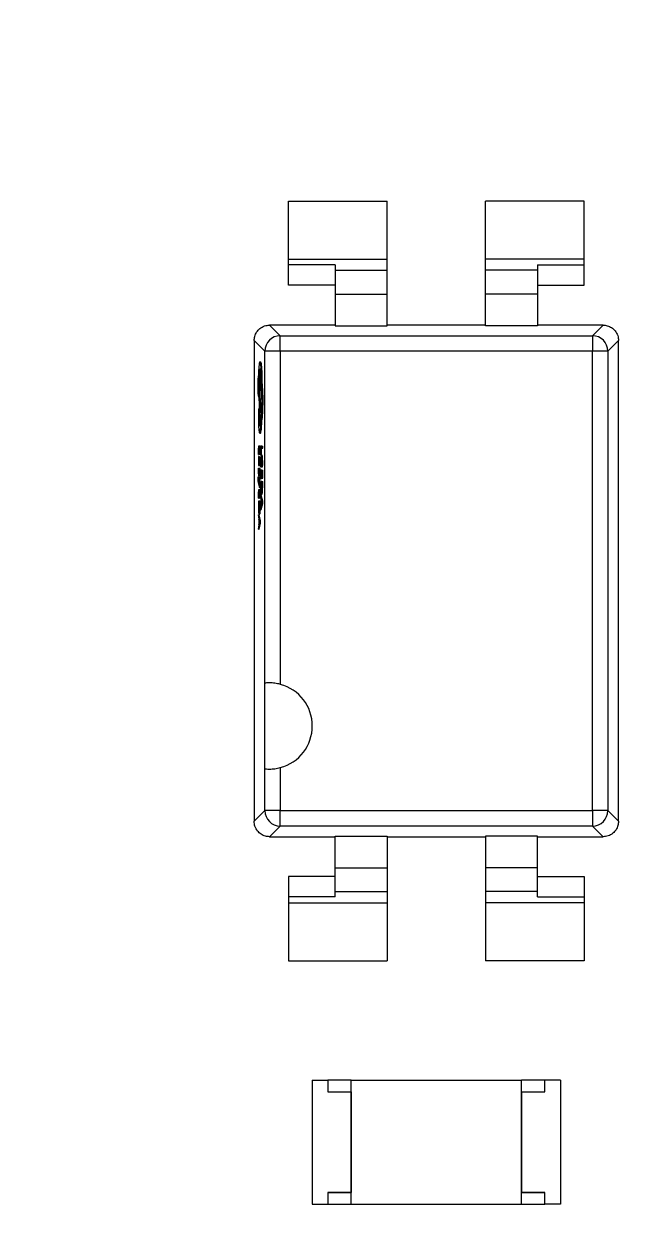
# Model space of a CAD drawing. Header units: millimetres. Extents: x 464 to 694, y 328 to 578.
# Drawn here: x 549.38 to 565.22, y 412.19 to 443.15 of the extents above; entities that cross this region are included whole.
import ezdxf

# ---------------------------------------------------------------- set-up
doc = ezdxf.new("R2010")
doc.units = ezdxf.units.MM

msp = doc.modelspace()

# ---------------------------------------------------------------- linework, layer by layer
at = {"color": 7, "linetype": 'Continuous', "lineweight": 25}
for p, q in [((556.203, 438.583), (558.743, 438.583)), ((556.203, 437.086), (556.203, 438.583)), ((558.743, 437.086), (558.743, 438.583)), ((563.823, 438.583), (561.283, 438.583)), ((561.283, 437.086), (561.283, 438.583)), ((563.823, 437.086), (563.823, 438.583)), ((556.203, 436.936), (556.203, 437.086)), ((556.203, 437.086), (558.743, 437.086)), ((557.403, 436.936), (556.203, 436.936)), ((556.203, 436.413), (556.203, 436.936)), ((557.403, 436.936), (557.403, 436.8)), ((558.743, 436.8), (558.743, 437.086)), ((563.823, 437.086), (561.283, 437.086)), ((561.283, 436.8), (561.283, 437.086)), ((562.623, 436.936), (563.823, 436.936)), ((562.623, 436.936), (562.623, 436.8)), ((563.823, 436.936), (563.823, 437.086)), ((563.823, 436.413), (563.823, 436.936)), ((557.403, 436.8), (558.743, 436.8)), ((557.403, 436.8), (557.403, 436.183)), ((558.743, 436.183), (558.743, 436.8)), ((562.623, 436.8), (561.283, 436.8)), ((561.283, 436.183), (561.283, 436.8)), ((562.623, 436.8), (562.623, 436.183)), ((557.403, 436.413), (556.203, 436.413)), ((562.623, 436.413), (563.823, 436.413)), ((557.403, 436.183), (558.743, 436.183)), ((557.403, 436.183), (557.403, 435.365)), ((558.743, 435.365), (558.743, 436.183)), ((561.283, 435.365), (561.283, 436.183)), ((562.623, 436.183), (561.283, 436.183)), ((562.623, 436.183), (562.623, 435.365)), ((555.711, 435.383), (555.986, 435.109)), ((557.403, 435.383), (555.711, 435.383)), ((557.403, 435.365), (558.743, 435.365)), ((561.283, 435.383), (558.743, 435.383)), ((562.623, 435.365), (561.283, 435.365)), ((564.314, 435.383), (562.623, 435.383)), ((564.04, 435.109), (564.314, 435.383)), ((555.986, 434.71), (555.986, 435.109)), ((555.986, 435.109), (564.04, 435.109)), ((564.04, 435.109), (564.04, 434.71)), ((555.587, 434.71), (555.313, 434.984)), ((555.313, 434.984), (555.313, 422.581)), ((564.713, 434.984), (564.439, 434.71)), ((564.713, 422.581), (564.713, 434.984)), ((555.461, 434.44), (555.481, 434.44)), ((555.587, 426.146), (555.587, 434.71)), ((555.986, 434.71), (555.587, 434.71)), ((555.986, 434.71), (555.986, 426.115)), ((564.04, 434.71), (555.986, 434.71)), ((564.04, 422.856), (564.04, 434.71)), ((564.439, 434.71), (564.04, 434.71)), ((564.439, 434.71), (564.439, 422.856)), ((555.49, 434.304), (555.51, 434.304)), ((555.42, 433.815), (555.439, 433.815)), ((555.438, 434.084), (555.458, 434.084)), ((555.455, 433.812), (555.475, 433.812)), ((555.501, 433.905), (555.521, 433.905)), ((555.502, 433.971), (555.522, 433.971)), ((555.43, 433.523), (555.432, 433.523)), ((555.432, 433.523), (555.451, 433.118)), ((555.464, 433.208), (555.447, 433.595)), ((555.447, 433.595), (555.466, 433.595)), ((555.484, 433.208), (555.466, 433.595)), ((555.513, 433.777), (555.532, 433.777)), ((555.429, 433.219), (555.446, 433.219)), ((555.451, 433.118), (555.464, 433.208)), ((555.464, 433.208), (555.484, 433.208)), ((555.471, 433.118), (555.484, 433.208)), ((555.522, 433.43), (555.542, 433.43)), ((555.421, 433.135), (555.421, 432.965)), ((555.436, 432.982), (555.436, 433.112)), ((555.436, 433.112), (555.456, 433.112)), ((555.436, 432.982), (555.456, 432.982)), ((555.437, 433.13), (555.45, 433.13)), ((555.451, 433.118), (555.471, 433.118)), ((555.456, 433.112), (555.456, 433.118)), ((555.456, 432.982), (555.456, 433.112)), ((555.476, 433.023), (555.476, 432.999)), ((555.489, 432.881), (555.509, 432.881)), ((555.509, 433.037), (555.529, 433.037)), ((555.456, 432.595), (555.476, 432.595)), ((555.421, 432.261), (555.421, 432.043)), ((555.457, 432.261), (555.421, 432.261)), ((555.457, 432.052), (555.457, 432.261)), ((555.457, 432.261), (555.477, 432.261)), ((555.477, 432.052), (555.477, 432.261)), ((555.477, 432.261), (555.477, 432.047)), ((555.513, 432.261), (555.477, 432.261)), ((555.513, 432.209), (555.513, 432.261)), ((555.513, 432.261), (555.533, 432.261)), ((555.533, 432.209), (555.533, 432.261)), ((555.421, 432.043), (555.425, 432.043)), ((555.425, 432.209), (555.437, 432.209)), ((555.425, 432.043), (555.425, 432.209)), ((555.425, 432.043), (555.445, 432.043)), ((555.428, 431.994), (555.448, 431.994)), ((555.437, 432.209), (555.437, 432.063)), ((555.437, 432.063), (555.441, 432.063)), ((555.445, 431.966), (555.44, 431.966)), ((555.441, 432.209), (555.453, 432.209)), ((555.441, 432.063), (555.441, 432.209)), ((555.441, 432.063), (555.453, 432.063)), ((555.445, 432.043), (555.445, 432.063)), ((555.445, 431.966), (555.465, 431.966)), ((555.453, 432.209), (555.453, 432.052)), ((555.453, 432.052), (555.457, 432.052)), ((555.457, 432.052), (555.477, 432.052)), ((555.477, 432.047), (555.481, 432.047)), ((555.481, 432.209), (555.513, 432.209)), ((555.481, 432.047), (555.481, 432.209)), ((555.481, 432.047), (555.501, 432.047)), ((555.494, 432.03), (555.514, 432.03)), ((555.501, 432.047), (555.501, 432.209)), ((555.508, 431.972), (555.528, 431.972)), ((555.513, 432.209), (555.533, 432.209)), ((555.421, 431.811), (555.421, 431.76)), ((555.425, 431.811), (555.421, 431.811)), ((555.421, 431.76), (555.437, 431.76)), ((555.427, 431.691), (555.422, 431.691)), ((555.424, 431.889), (555.433, 431.889)), ((555.425, 431.927), (555.432, 431.927)), ((555.425, 431.813), (555.425, 431.811)), ((555.426, 431.833), (555.434, 431.833)), ((555.427, 431.691), (555.447, 431.691)), ((555.431, 431.811), (555.434, 431.811)), ((555.434, 431.811), (555.433, 431.879)), ((555.437, 431.811), (555.436, 431.898)), ((555.437, 431.76), (555.457, 431.76)), ((555.44, 431.691), (555.46, 431.691)), ((555.445, 431.658), (555.465, 431.658)), ((555.447, 431.865), (555.467, 431.865)), ((555.477, 431.644), (555.477, 431.426)), ((555.513, 431.644), (555.477, 431.644)), ((555.479, 431.726), (555.483, 431.726)), ((555.481, 431.831), (555.501, 431.831)), ((555.483, 431.726), (555.503, 431.726)), ((555.485, 431.935), (555.505, 431.935)), ((555.507, 431.726), (555.512, 431.726)), ((555.512, 431.726), (555.532, 431.726)), ((555.513, 431.822), (555.533, 431.822)), ((555.513, 431.435), (555.513, 431.644)), ((555.513, 431.644), (555.533, 431.644)), ((555.533, 431.435), (555.533, 431.644)), ((555.414, 431.458), (555.41, 431.458)), ((555.413, 431.429), (555.433, 431.429)), ((555.414, 431.458), (555.433, 431.458)), ((555.421, 431.355), (555.417, 431.377)), ((555.417, 431.377), (555.426, 431.377)), ((555.447, 431.469), (555.421, 431.355)), ((555.424, 431.608), (555.432, 431.608)), ((555.425, 431.33), (555.427, 431.336)), ((555.425, 431.328), (555.425, 431.33)), ((555.425, 431.33), (555.445, 431.33)), ((555.425, 431.328), (555.445, 431.328)), ((555.427, 431.336), (555.447, 431.412)), ((555.427, 431.336), (555.447, 431.336)), ((555.428, 431.495), (555.448, 431.495)), ((555.432, 431.512), (555.442, 431.512)), ((555.438, 431.627), (555.442, 431.627)), ((555.442, 431.509), (555.446, 431.509)), ((555.445, 431.33), (555.447, 431.336)), ((555.445, 431.328), (555.445, 431.33)), ((555.446, 431.509), (555.466, 431.509)), ((555.447, 431.578), (555.467, 431.578)), ((555.447, 431.412), (555.447, 431.469)), ((555.447, 431.469), (555.466, 431.469)), ((555.447, 431.336), (555.466, 431.412)), ((555.447, 431.412), (555.466, 431.412)), ((555.466, 431.412), (555.466, 431.469)), ((555.477, 431.426), (555.481, 431.426)), ((555.513, 431.349), (555.477, 431.349)), ((555.477, 431.349), (555.477, 431.237)), ((555.481, 431.592), (555.493, 431.592)), ((555.481, 431.426), (555.481, 431.592)), ((555.481, 431.426), (555.501, 431.426)), ((555.493, 431.592), (555.493, 431.446)), ((555.493, 431.446), (555.497, 431.446)), ((555.497, 431.592), (555.509, 431.592)), ((555.497, 431.446), (555.497, 431.592)), ((555.497, 431.446), (555.509, 431.446)), ((555.501, 431.426), (555.501, 431.446)), ((555.509, 431.592), (555.509, 431.435)), ((555.509, 431.435), (555.513, 431.435)), ((555.513, 431.435), (555.533, 431.435)), ((555.513, 431.233), (555.513, 431.349)), ((555.513, 431.349), (555.533, 431.349)), ((555.533, 431.233), (555.533, 431.349)), ((555.417, 431.322), (555.447, 431.19)), ((555.421, 431.135), (555.421, 430.916)), ((555.457, 431.135), (555.421, 431.135)), ((555.425, 431.082), (555.437, 431.082)), ((555.425, 430.916), (555.425, 431.082)), ((555.447, 431.243), (555.427, 431.322)), ((555.427, 431.322), (555.447, 431.322)), ((555.437, 431.082), (555.437, 430.937)), ((555.441, 431.082), (555.453, 431.082)), ((555.441, 430.937), (555.441, 431.082)), ((555.466, 431.243), (555.447, 431.322)), ((555.447, 431.243), (555.466, 431.243)), ((555.447, 431.19), (555.447, 431.243)), ((555.447, 431.19), (555.466, 431.19)), ((555.453, 431.082), (555.453, 430.925)), ((555.457, 430.925), (555.457, 431.135)), ((555.457, 431.135), (555.477, 431.135)), ((555.466, 431.19), (555.466, 431.243)), ((555.477, 430.925), (555.477, 431.135)), ((555.481, 431.296), (555.481, 431.237)), ((555.509, 431.296), (555.481, 431.296)), ((555.481, 431.237), (555.501, 431.237)), ((555.485, 431.116), (555.505, 431.116)), ((555.496, 431.018), (555.516, 431.018)), ((555.501, 431.296), (555.501, 431.237)), ((555.508, 431.079), (555.528, 431.079)), ((555.509, 431.235), (555.509, 431.296)), ((555.513, 431.233), (555.533, 431.233)), ((555.421, 430.916), (555.425, 430.916)), ((555.421, 430.839), (555.421, 430.727)), ((555.457, 430.839), (555.421, 430.839)), ((555.425, 430.916), (555.445, 430.916)), ((555.425, 430.787), (555.425, 430.728)), ((555.453, 430.787), (555.425, 430.787)), ((555.425, 430.728), (555.445, 430.728)), ((555.437, 430.937), (555.441, 430.937)), ((555.441, 430.937), (555.453, 430.937)), ((555.445, 430.916), (555.445, 430.937)), ((555.445, 430.787), (555.445, 430.728)), ((555.453, 430.925), (555.457, 430.925)), ((555.453, 430.725), (555.453, 430.787)), ((555.457, 430.925), (555.477, 430.925)), ((555.457, 430.723), (555.457, 430.839)), ((555.457, 430.839), (555.477, 430.839)), ((555.457, 430.723), (555.477, 430.723)), ((555.477, 430.995), (555.477, 430.937)), ((555.513, 430.84), (555.477, 430.995)), ((555.477, 430.995), (555.497, 430.995)), ((555.477, 430.937), (555.487, 430.898)), ((555.477, 430.723), (555.477, 430.839)), ((555.477, 430.629), (555.513, 430.784)), ((555.487, 430.729), (555.477, 430.687)), ((555.487, 430.898), (555.487, 430.729)), ((555.506, 430.82), (555.491, 430.881)), ((555.491, 430.881), (555.491, 430.745)), ((555.491, 430.745), (555.506, 430.806)), ((555.533, 430.84), (555.497, 430.995)), ((555.497, 430.629), (555.533, 430.784)), ((555.508, 430.813), (555.508, 430.814)), ((555.513, 430.784), (555.513, 430.84)), ((555.513, 430.84), (555.533, 430.84)), ((555.513, 430.784), (555.533, 430.784)), ((555.533, 430.784), (555.533, 430.84)), ((555.457, 430.331), (555.421, 430.486)), ((555.421, 430.486), (555.441, 430.486)), ((555.421, 430.486), (555.421, 430.428)), ((555.421, 430.428), (555.431, 430.389)), ((555.429, 430.607), (555.449, 430.607)), ((555.439, 430.508), (555.459, 430.508)), ((555.477, 430.331), (555.441, 430.486)), ((555.452, 430.57), (555.472, 430.57)), ((555.477, 430.687), (555.477, 430.629)), ((555.477, 430.629), (555.497, 430.629)), ((555.421, 430.12), (555.457, 430.275)), ((555.431, 430.219), (555.421, 430.178)), ((555.421, 430.178), (555.421, 430.12)), ((555.421, 430.12), (555.441, 430.12)), ((555.431, 430.389), (555.431, 430.219)), ((555.45, 430.311), (555.435, 430.372)), ((555.435, 430.372), (555.435, 430.235)), ((555.435, 430.235), (555.45, 430.297)), ((555.441, 430.12), (555.477, 430.275)), ((555.452, 430.303), (555.452, 430.304)), ((555.457, 430.331), (555.477, 430.331)), ((555.457, 430.275), (555.457, 430.331)), ((555.457, 430.275), (555.477, 430.275)), ((555.477, 430.275), (555.477, 430.331)), ((555.584, 426.145), (555.584, 423.935)), ((555.587, 422.856), (555.587, 423.935)), ((555.986, 423.966), (555.986, 422.856)), ((555.313, 422.581), (555.587, 422.856)), ((555.986, 422.856), (555.587, 422.856)), ((555.986, 422.856), (564.04, 422.856)), ((555.986, 422.457), (555.986, 422.856)), ((564.439, 422.856), (564.04, 422.856)), ((564.04, 422.856), (564.04, 422.457)), ((564.439, 422.856), (564.713, 422.581)), ((555.986, 422.457), (555.711, 422.183)), ((564.04, 422.457), (555.986, 422.457)), ((564.314, 422.183), (564.04, 422.457)), ((555.711, 422.183), (557.403, 422.183)), ((557.403, 422.2), (558.743, 422.2)), ((557.403, 421.382), (557.403, 422.2)), ((558.743, 422.2), (558.743, 421.382)), ((558.743, 422.183), (561.283, 422.183)), ((562.623, 422.2), (561.283, 422.2)), ((561.283, 422.2), (561.283, 421.382)), ((562.623, 421.382), (562.623, 422.2)), ((562.623, 422.183), (564.314, 422.183)), ((556.203, 421.152), (556.203, 420.63)), ((557.403, 421.152), (556.203, 421.152)), ((557.403, 420.765), (557.403, 421.382)), ((557.403, 421.382), (558.743, 421.382)), ((558.743, 421.382), (558.743, 420.765)), ((561.283, 421.382), (561.283, 420.765)), ((562.623, 421.382), (561.283, 421.382)), ((562.623, 420.765), (562.623, 421.382)), ((562.623, 421.152), (563.823, 421.152)), ((563.823, 421.152), (563.823, 420.63)), ((556.203, 420.63), (556.203, 420.479)), ((557.403, 420.63), (556.203, 420.63)), ((557.403, 420.765), (558.743, 420.765)), ((557.403, 420.63), (557.403, 420.765)), ((558.743, 420.765), (558.743, 420.479)), ((562.623, 420.765), (561.283, 420.765)), ((561.283, 420.765), (561.283, 420.479)), ((562.623, 420.63), (562.623, 420.765)), ((562.623, 420.63), (563.823, 420.63)), ((563.823, 420.63), (563.823, 420.479)), ((556.203, 420.479), (558.743, 420.479)), ((556.203, 420.479), (556.203, 418.983)), ((558.743, 420.479), (558.743, 418.983)), ((563.823, 420.479), (561.283, 420.479)), ((561.283, 420.479), (561.283, 418.983)), ((563.823, 420.479), (563.823, 418.983)), ((556.203, 418.983), (558.743, 418.983)), ((563.823, 418.983), (561.283, 418.983)), ((556.813, 415.898), (556.813, 412.698)), ((556.813, 415.898), (557.213, 415.898)), ((557.213, 415.898), (557.213, 415.598)), ((557.813, 415.898), (557.213, 415.898)), ((557.813, 415.898), (562.213, 415.898)), ((557.813, 412.698), (557.813, 415.898)), ((562.213, 412.698), (562.213, 415.898)), ((562.813, 415.898), (562.213, 415.898)), ((563.213, 415.898), (562.813, 415.898)), ((562.813, 415.598), (562.813, 415.898)), ((563.213, 415.898), (563.213, 412.698)), ((557.213, 415.598), (557.813, 415.598)), ((557.813, 415.598), (557.813, 412.998)), ((562.213, 415.598), (562.213, 412.998)), ((562.213, 415.598), (562.813, 415.598)), ((557.813, 412.998), (557.213, 412.998)), ((557.213, 412.998), (557.213, 412.698)), ((557.213, 412.998), (557.813, 412.998)), ((562.813, 412.998), (562.213, 412.998)), ((562.213, 412.998), (562.813, 412.998)), ((562.813, 412.698), (562.813, 412.998)), ((556.813, 412.698), (556.913, 412.698)), ((556.813, 412.698), (556.813, 412.698)), ((556.813, 412.698), (557.213, 412.698)), ((556.913, 412.698), (556.913, 412.698)), ((556.913, 412.698), (557.213, 412.698)), ((557.213, 412.698), (557.813, 412.698)), ((557.213, 412.698), (557.813, 412.698)), ((557.813, 412.698), (562.213, 412.698)), ((557.813, 412.698), (562.213, 412.698)), ((562.213, 412.698), (562.813, 412.698)), ((562.213, 412.698), (562.813, 412.698)), ((563.213, 412.698), (562.813, 412.698)), ((563.113, 412.698), (562.813, 412.698)), ((563.213, 412.698), (563.113, 412.698)), ((563.113, 412.698), (563.113, 412.698)), ((563.213, 412.698), (563.213, 412.698))]:
    msp.add_line(p, q, dxfattribs=at)
at = {"color": 7, "linetype": 'Continuous', "lineweight": 25, "flags": 128}
for points in [[(555.584, 426.145), (555.586, 426.146), (555.587, 426.146)], [(555.587, 423.935), (555.585, 423.935), (555.584, 423.935)]]:
    msp.add_lwpolyline(points, dxfattribs=at)
at = {"color": 7, "linetype": 'Continuous', "lineweight": 25}
for centre, radius, start, end in [((578.526, 464), 100.099, 314.4115, 225.62855), ((555.989, 434.707), 0.402, 90.5081, 179.4919), ((564.037, 434.707), 0.402, 0.5081, 89.4919), ((555.702, 425.04), 1.111, 284.7637, 75.2363), ((555.989, 422.859), 0.402, 180.5081, 269.4919), ((564.037, 422.859), 0.402, 270.5081, 359.4919)]:
    msp.add_arc(centre, radius, start, end, dxfattribs=at)
for points, knots in [([(555.313, 434.984), (555.316, 435.021), (555.322, 435.098), (555.373, 435.206), (555.459, 435.302), (555.576, 435.37), (555.667, 435.379), (555.711, 435.383)], [0, 0, 0, 0, 0.17716, 0.367386, 0.563431, 0.789917, 1, 1, 1, 1]), ([(564.314, 435.383), (564.351, 435.38), (564.428, 435.374), (564.536, 435.323), (564.632, 435.237), (564.7, 435.119), (564.709, 435.028), (564.713, 434.984)], [0, 0, 0, 0, 0.17716, 0.367386, 0.563431, 0.789917, 1, 1, 1, 1]), ([(555.461, 434.44), (555.458, 434.438), (555.453, 434.434), (555.443, 434.398), (555.437, 434.349), (555.434, 434.318)], [0, 0, 0, 0, 0.280148, 0.559243, 1, 1, 1, 1]), ([(555.49, 434.304), (555.488, 434.326), (555.483, 434.371), (555.473, 434.426), (555.466, 434.434), (555.461, 434.44)], [0, 0, 0, 0, 0.280073, 0.558701, 1, 1, 1, 1]), ([(555.51, 434.304), (555.508, 434.326), (555.503, 434.371), (555.493, 434.426), (555.486, 434.434), (555.481, 434.44)], [0, 0, 0, 0, 0.280073, 0.558701, 1, 1, 1, 1]), ([(555.434, 434.318), (555.431, 434.28), (555.425, 434.213), (555.423, 434.125), (555.422, 434.087)], [0, 0, 0, 0, 0.560871, 1, 1, 1, 1]), ([(555.438, 434.084), (555.44, 434.111), (555.442, 434.165), (555.449, 434.219), (555.455, 434.252), (555.459, 434.256), (555.462, 434.257)], [0, 0, 0, 0, 0.276785, 0.552833, 0.772739, 1, 1, 1, 1]), ([(555.458, 434.084), (555.46, 434.111), (555.462, 434.164), (555.467, 434.213), (555.471, 434.228), (555.472, 434.231)], [0, 0, 0, 0, 0.427402, 0.853665, 1, 1, 1, 1]), ([(555.462, 434.257), (555.465, 434.252), (555.473, 434.241), (555.481, 434.163), (555.486, 434.069), (555.487, 434.002), (555.487, 433.968)], [0, 0, 0, 0, 0.283316, 0.558049, 0.775434, 1, 1, 1, 1]), ([(555.502, 433.971), (555.502, 434.006), (555.501, 434.074), (555.498, 434.192), (555.493, 434.261), (555.49, 434.304)], [0, 0, 0, 0, 0.279972, 0.557742, 1, 1, 1, 1]), ([(555.522, 433.971), (555.522, 434.006), (555.521, 434.074), (555.518, 434.192), (555.513, 434.261), (555.51, 434.304)], [0, 0, 0, 0, 0.279972, 0.557742, 1, 1, 1, 1]), ([(555.422, 434.087), (555.419, 434.073), (555.414, 434.046), (555.408, 433.973), (555.405, 433.893), (555.405, 433.839), (555.404, 433.812)], [0, 0, 0, 0, 0.277909, 0.553175, 0.772919, 1, 1, 1, 1]), ([(555.404, 433.812), (555.405, 433.769), (555.406, 433.684), (555.413, 433.59), (555.421, 433.533), (555.427, 433.526), (555.43, 433.523)], [0, 0, 0, 0, 0.283316, 0.558049, 0.775434, 1, 1, 1, 1]), ([(555.439, 433.815), (555.439, 433.83), (555.439, 433.859), (555.437, 433.896), (555.433, 433.922), (555.429, 433.931), (555.425, 433.922), (555.422, 433.896), (555.42, 433.859), (555.42, 433.83), (555.42, 433.815)], [0, 0, 0, 0, 0.125297, 0.247808, 0.371076, 0.5, 0.628924, 0.752192, 0.874703, 1, 1, 1, 1]), ([(555.42, 433.815), (555.42, 433.8), (555.42, 433.77), (555.422, 433.733), (555.426, 433.708), (555.429, 433.699), (555.433, 433.708), (555.437, 433.734), (555.439, 433.771), (555.439, 433.8), (555.439, 433.815)], [0, 0, 0, 0, 0.128923, 0.252192, 0.374703, 0.5, 0.628924, 0.752192, 0.874703, 1, 1, 1, 1]), ([(555.455, 433.812), (555.455, 433.846), (555.454, 433.913), (555.45, 433.993), (555.445, 434.052), (555.44, 434.073), (555.438, 434.084)], [0, 0, 0, 0, 0.28669, 0.564822, 0.782131, 1, 1, 1, 1]), ([(555.447, 433.595), (555.449, 433.629), (555.454, 433.692), (555.455, 433.775), (555.455, 433.812)], [0, 0, 0, 0, 0.54889, 1, 1, 1, 1]), ([(555.475, 433.812), (555.475, 433.846), (555.474, 433.913), (555.47, 433.993), (555.464, 434.052), (555.46, 434.073), (555.458, 434.084)], [0, 0, 0, 0, 0.28669, 0.564822, 0.782131, 1, 1, 1, 1]), ([(555.466, 433.595), (555.469, 433.629), (555.474, 433.692), (555.475, 433.775), (555.475, 433.812)], [0, 0, 0, 0, 0.5488901, 1, 1, 1, 1]), ([(555.487, 433.968), (555.487, 433.937), (555.486, 433.883), (555.484, 433.836), (555.483, 433.815)], [0, 0, 0, 0, 0.5694378, 1, 1, 1, 1]), ([(555.483, 433.815), (555.487, 433.795), (555.494, 433.757), (555.502, 433.655), (555.506, 433.542), (555.507, 433.466), (555.507, 433.427)], [0, 0, 0, 0, 0.277461, 0.551779, 0.771142, 1, 1, 1, 1]), ([(555.501, 433.905), (555.502, 433.917), (555.502, 433.939), (555.502, 433.961), (555.502, 433.971)], [0, 0, 0, 0, 0.560098, 1, 1, 1, 1]), ([(555.513, 433.777), (555.511, 433.804), (555.507, 433.851), (555.503, 433.888), (555.501, 433.905)], [0, 0, 0, 0, 0.55532, 1, 1, 1, 1]), ([(555.521, 433.905), (555.522, 433.917), (555.522, 433.939), (555.522, 433.961), (555.522, 433.971)], [0, 0, 0, 0, 0.560098, 1, 1, 1, 1]), ([(555.532, 433.777), (555.531, 433.804), (555.527, 433.851), (555.523, 433.888), (555.521, 433.905)], [0, 0, 0, 0, 0.55532, 1, 1, 1, 1]), ([(555.522, 433.43), (555.522, 433.465), (555.522, 433.535), (555.519, 433.655), (555.515, 433.731), (555.513, 433.777)], [0, 0, 0, 0, 0.28385, 0.562361, 1, 1, 1, 1]), ([(555.542, 433.43), (555.542, 433.465), (555.542, 433.535), (555.539, 433.655), (555.535, 433.731), (555.532, 433.777)], [0, 0, 0, 0, 0.28385, 0.562361, 1, 1, 1, 1]), ([(555.429, 433.219), (555.428, 433.218), (555.426, 433.214), (555.423, 433.192), (555.421, 433.165), (555.421, 433.145), (555.421, 433.135)], [0, 0, 0, 0, 0.281447, 0.55884, 0.777519, 1, 1, 1, 1]), ([(555.437, 433.13), (555.437, 433.143), (555.436, 433.169), (555.434, 433.198), (555.432, 433.216), (555.43, 433.218), (555.429, 433.219)], [0, 0, 0, 0, 0.283042, 0.558142, 0.775723, 1, 1, 1, 1]), ([(555.507, 433.427), (555.507, 433.39), (555.506, 433.315), (555.502, 433.212), (555.496, 433.122), (555.487, 433.05), (555.48, 433.032), (555.476, 433.023)], [0, 0, 0, 0, 0.191657, 0.377521, 0.561388, 0.778343, 1, 1, 1, 1]), ([(555.509, 433.037), (555.511, 433.069), (555.516, 433.133), (555.521, 433.265), (555.522, 433.367), (555.522, 433.43)], [0, 0, 0, 0, 0.282329, 0.561616, 1, 1, 1, 1]), ([(555.529, 433.037), (555.531, 433.069), (555.536, 433.133), (555.541, 433.265), (555.542, 433.367), (555.542, 433.43)], [0, 0, 0, 0, 0.282329, 0.561616, 1, 1, 1, 1]), ([(555.421, 432.965), (555.421, 432.937), (555.422, 432.882), (555.426, 432.788), (555.43, 432.734), (555.432, 432.702)], [0, 0, 0, 0, 0.281014, 0.558982, 1, 1, 1, 1]), ([(555.436, 433.112), (555.436, 433.115), (555.437, 433.121), (555.437, 433.127), (555.437, 433.13)], [0, 0, 0, 0, 0.5607958, 1, 1, 1, 1]), ([(555.456, 432.774), (555.453, 432.778), (555.448, 432.785), (555.442, 432.84), (555.438, 432.908), (555.437, 432.957), (555.436, 432.982)], [0, 0, 0, 0, 0.2839607, 0.5581206, 0.7749727, 1, 1, 1, 1]), ([(555.476, 432.999), (555.475, 432.966), (555.475, 432.9), (555.469, 432.826), (555.463, 432.782), (555.458, 432.777), (555.456, 432.774)], [0, 0, 0, 0, 0.2835343, 0.5579745, 0.7752047, 1, 1, 1, 1]), ([(555.466, 432.809), (555.464, 432.82), (555.461, 432.845), (555.457, 432.908), (555.457, 432.957), (555.456, 432.982)], [0, 0, 0, 0, 0.308405, 0.647805, 1, 1, 1, 1]), ([(555.456, 432.595), (555.46, 432.6), (555.469, 432.612), (555.479, 432.686), (555.486, 432.777), (555.488, 432.846), (555.489, 432.881)], [0, 0, 0, 0, 0.281479, 0.558611, 0.777607, 1, 1, 1, 1]), ([(555.476, 432.595), (555.48, 432.6), (555.489, 432.612), (555.498, 432.686), (555.506, 432.777), (555.508, 432.846), (555.509, 432.881)], [0, 0, 0, 0, 0.281479, 0.558611, 0.777607, 1, 1, 1, 1]), ([(555.489, 432.881), (555.494, 432.903), (555.501, 432.942), (555.507, 433.008), (555.509, 433.037)], [0, 0, 0, 0, 0.556897, 1, 1, 1, 1]), ([(555.509, 432.881), (555.513, 432.903), (555.521, 432.942), (555.527, 433.008), (555.529, 433.037)], [0, 0, 0, 0, 0.556897, 1, 1, 1, 1]), ([(555.432, 432.702), (555.434, 432.684), (555.438, 432.648), (555.446, 432.606), (555.453, 432.599), (555.456, 432.595)], [0, 0, 0, 0, 0.282311, 0.561483, 1, 1, 1, 1]), ([(555.423, 431.969), (555.422, 431.958), (555.421, 431.938), (555.421, 431.913), (555.421, 431.902)], [0, 0, 0, 0, 0.527593, 1, 1, 1, 1]), ([(555.428, 431.994), (555.427, 431.993), (555.425, 431.991), (555.423, 431.975), (555.423, 431.969)], [0, 0, 0, 0, 0.577345, 1, 1, 1, 1]), ([(555.436, 431.898), (555.436, 431.909), (555.436, 431.929), (555.435, 431.956), (555.433, 431.977), (555.431, 431.992), (555.429, 431.993), (555.428, 431.994)], [0, 0, 0, 0, 0.223087, 0.413842, 0.584193, 0.78082, 1, 1, 1, 1]), ([(555.44, 431.966), (555.441, 431.949), (555.443, 431.92), (555.443, 431.885), (555.443, 431.87)], [0, 0, 0, 0, 0.566346, 1, 1, 1, 1]), ([(555.447, 431.865), (555.447, 431.886), (555.447, 431.921), (555.445, 431.952), (555.445, 431.966)], [0, 0, 0, 0, 0.572828, 1, 1, 1, 1]), ([(555.454, 431.966), (555.453, 431.969), (555.453, 431.98), (555.451, 431.992), (555.449, 431.993), (555.448, 431.994)], [0, 0, 0, 0, 0.1719155, 0.5634998, 1, 1, 1, 1]), ([(555.467, 431.865), (555.467, 431.886), (555.467, 431.921), (555.465, 431.952), (555.465, 431.966)], [0, 0, 0, 0, 0.572828, 1, 1, 1, 1]), ([(555.482, 431.978), (555.48, 431.956), (555.477, 431.915), (555.477, 431.863), (555.477, 431.838)], [0, 0, 0, 0, 0.538195, 1, 1, 1, 1]), ([(555.494, 432.03), (555.492, 432.028), (555.487, 432.024), (555.483, 431.992), (555.482, 431.978)], [0, 0, 0, 0, 0.582615, 1, 1, 1, 1]), ([(555.485, 431.935), (555.486, 431.948), (555.489, 431.972), (555.493, 431.974), (555.495, 431.975)], [0, 0, 0, 0, 0.528199, 1, 1, 1, 1]), ([(555.508, 431.972), (555.506, 431.99), (555.502, 432.026), (555.497, 432.029), (555.494, 432.03)], [0, 0, 0, 0, 0.535916, 1, 1, 1, 1]), ([(555.495, 431.975), (555.497, 431.973), (555.501, 431.971), (555.504, 431.944), (555.505, 431.932)], [0, 0, 0, 0, 0.585906, 1, 1, 1, 1]), ([(555.513, 431.822), (555.513, 431.854), (555.513, 431.91), (555.51, 431.953), (555.508, 431.972)], [0, 0, 0, 0, 0.568137, 1, 1, 1, 1]), ([(555.528, 431.972), (555.526, 431.99), (555.522, 432.026), (555.517, 432.029), (555.514, 432.03)], [0, 0, 0, 0, 0.535916, 1, 1, 1, 1]), ([(555.533, 431.822), (555.533, 431.854), (555.533, 431.91), (555.53, 431.953), (555.528, 431.972)], [0, 0, 0, 0, 0.5681367, 1, 1, 1, 1]), ([(555.421, 431.902), (555.421, 431.891), (555.421, 431.871), (555.422, 431.838), (555.424, 431.822), (555.425, 431.813)], [0, 0, 0, 0, 0.287353, 0.555636, 1, 1, 1, 1]), ([(555.422, 431.691), (555.422, 431.678), (555.421, 431.653), (555.421, 431.625), (555.421, 431.613)], [0, 0, 0, 0, 0.535911, 1, 1, 1, 1]), ([(555.425, 431.927), (555.425, 431.921), (555.424, 431.909), (555.424, 431.895), (555.424, 431.889)], [0, 0, 0, 0, 0.529978, 1, 1, 1, 1]), ([(555.424, 431.889), (555.424, 431.877), (555.425, 431.856), (555.426, 431.84), (555.426, 431.833)], [0, 0, 0, 0, 0.563392, 1, 1, 1, 1]), ([(555.424, 431.608), (555.424, 431.624), (555.425, 431.654), (555.426, 431.68), (555.427, 431.691)], [0, 0, 0, 0, 0.549511, 1, 1, 1, 1]), ([(555.428, 431.942), (555.428, 431.942), (555.427, 431.942), (555.426, 431.937), (555.426, 431.931), (555.425, 431.927)], [0, 0, 0, 0, 0.292626, 0.566552, 1, 1, 1, 1]), ([(555.426, 431.833), (555.427, 431.826), (555.429, 431.813), (555.431, 431.812), (555.431, 431.811)], [0, 0, 0, 0, 0.542182, 1, 1, 1, 1]), ([(555.432, 431.929), (555.431, 431.931), (555.431, 431.936), (555.43, 431.941), (555.429, 431.942), (555.428, 431.942)], [0, 0, 0, 0, 0.259426, 0.527409, 1, 1, 1, 1]), ([(555.433, 431.879), (555.433, 431.891), (555.433, 431.909), (555.432, 431.923), (555.432, 431.929)], [0, 0, 0, 0, 0.6416492, 1, 1, 1, 1]), ([(555.436, 431.677), (555.435, 431.673), (555.435, 431.665), (555.433, 431.644), (555.433, 431.626), (555.432, 431.614)], [0, 0, 0, 0, 0.204051, 0.464555, 1, 1, 1, 1]), ([(555.44, 431.691), (555.439, 431.69), (555.437, 431.689), (555.436, 431.68), (555.436, 431.677)], [0, 0, 0, 0, 0.573775, 1, 1, 1, 1]), ([(555.443, 431.87), (555.443, 431.864), (555.443, 431.851), (555.443, 431.834), (555.441, 431.821), (555.44, 431.813), (555.438, 431.812), (555.437, 431.811)], [0, 0, 0, 0, 0.190633, 0.356708, 0.518791, 0.733962, 1, 1, 1, 1]), ([(555.437, 431.76), (555.439, 431.761), (555.441, 431.762), (555.443, 431.773), (555.445, 431.794), (555.447, 431.826), (555.447, 431.852), (555.447, 431.865)], [0, 0, 0, 0, 0.215736, 0.397382, 0.561541, 0.761757, 1, 1, 1, 1]), ([(555.438, 431.627), (555.438, 431.631), (555.439, 431.638), (555.44, 431.638), (555.44, 431.639)], [0, 0, 0, 0, 0.533014, 1, 1, 1, 1]), ([(555.445, 431.658), (555.445, 431.664), (555.444, 431.675), (555.442, 431.688), (555.441, 431.69), (555.44, 431.691)], [0, 0, 0, 0, 0.292205, 0.564001, 1, 1, 1, 1]), ([(555.44, 431.639), (555.44, 431.638), (555.441, 431.638), (555.442, 431.633), (555.442, 431.627), (555.443, 431.623)], [0, 0, 0, 0, 0.279552, 0.548934, 1, 1, 1, 1]), ([(555.447, 431.578), (555.447, 431.595), (555.447, 431.623), (555.446, 431.648), (555.445, 431.658)], [0, 0, 0, 0, 0.581614, 1, 1, 1, 1]), ([(555.457, 431.76), (555.458, 431.761), (555.461, 431.762), (555.463, 431.773), (555.465, 431.794), (555.467, 431.826), (555.467, 431.852), (555.467, 431.865)], [0, 0, 0, 0, 0.2157364, 0.3973822, 0.5615409, 0.7617568, 1, 1, 1, 1]), ([(555.465, 431.658), (555.465, 431.664), (555.464, 431.675), (555.462, 431.688), (555.461, 431.69), (555.46, 431.691)], [0, 0, 0, 0, 0.292205, 0.564001, 1, 1, 1, 1]), ([(555.467, 431.578), (555.467, 431.595), (555.467, 431.623), (555.466, 431.648), (555.465, 431.658)], [0, 0, 0, 0, 0.581614, 1, 1, 1, 1]), ([(555.477, 431.838), (555.477, 431.815), (555.477, 431.776), (555.478, 431.74), (555.479, 431.726)], [0, 0, 0, 0, 0.595834, 1, 1, 1, 1]), ([(555.481, 431.831), (555.481, 431.853), (555.481, 431.893), (555.484, 431.923), (555.485, 431.935)], [0, 0, 0, 0, 0.5710873, 1, 1, 1, 1]), ([(555.483, 431.726), (555.483, 431.744), (555.481, 431.777), (555.481, 431.814), (555.481, 431.831)], [0, 0, 0, 0, 0.5401057, 1, 1, 1, 1]), ([(555.501, 431.831), (555.501, 431.853), (555.501, 431.893), (555.504, 431.923), (555.505, 431.935)], [0, 0, 0, 0, 0.571087, 1, 1, 1, 1]), ([(555.503, 431.726), (555.502, 431.744), (555.501, 431.777), (555.501, 431.814), (555.501, 431.831)], [0, 0, 0, 0, 0.5401057, 1, 1, 1, 1]), ([(555.505, 431.932), (555.507, 431.915), (555.509, 431.882), (555.509, 431.841), (555.509, 431.822)], [0, 0, 0, 0, 0.545172, 1, 1, 1, 1]), ([(555.509, 431.822), (555.509, 431.803), (555.509, 431.769), (555.508, 431.739), (555.507, 431.726)], [0, 0, 0, 0, 0.5648226, 1, 1, 1, 1]), ([(555.512, 431.726), (555.512, 431.742), (555.513, 431.773), (555.513, 431.806), (555.513, 431.822)], [0, 0, 0, 0, 0.516592, 1, 1, 1, 1]), ([(555.532, 431.726), (555.532, 431.742), (555.533, 431.773), (555.533, 431.806), (555.533, 431.822)], [0, 0, 0, 0, 0.5165921, 1, 1, 1, 1]), ([(555.41, 431.458), (555.41, 431.453), (555.409, 431.442), (555.409, 431.431), (555.409, 431.425)], [0, 0, 0, 0, 0.5223388, 1, 1, 1, 1]), ([(555.409, 431.425), (555.409, 431.413), (555.41, 431.389), (555.412, 431.359), (555.414, 431.337), (555.416, 431.327), (555.417, 431.322)], [0, 0, 0, 0, 0.242258, 0.495139, 0.726622, 1, 1, 1, 1]), ([(555.413, 431.429), (555.413, 431.435), (555.413, 431.445), (555.413, 431.454), (555.414, 431.458)], [0, 0, 0, 0, 0.542056, 1, 1, 1, 1]), ([(555.417, 431.377), (555.416, 431.38), (555.415, 431.386), (555.414, 431.4), (555.413, 431.415), (555.413, 431.424), (555.413, 431.429)], [0, 0, 0, 0, 0.321194, 0.592797, 0.792541, 1, 1, 1, 1]), ([(555.421, 431.613), (555.421, 431.595), (555.421, 431.565), (555.422, 431.539), (555.423, 431.528)], [0, 0, 0, 0, 0.5931, 1, 1, 1, 1]), ([(555.423, 431.528), (555.423, 431.522), (555.424, 431.512), (555.426, 431.498), (555.427, 431.496), (555.428, 431.495)], [0, 0, 0, 0, 0.287771, 0.558422, 1, 1, 1, 1]), ([(555.428, 431.548), (555.427, 431.548), (555.426, 431.549), (555.425, 431.555), (555.425, 431.568), (555.424, 431.586), (555.424, 431.6), (555.424, 431.608)], [0, 0, 0, 0, 0.16617, 0.317863, 0.479198, 0.70885, 1, 1, 1, 1]), ([(555.427, 431.322), (555.427, 431.324), (555.426, 431.326), (555.426, 431.328), (555.425, 431.328)], [0, 0, 0, 0, 0.638425, 1, 1, 1, 1]), ([(555.43, 431.561), (555.43, 431.558), (555.43, 431.554), (555.429, 431.549), (555.428, 431.548), (555.428, 431.548)], [0, 0, 0, 0, 0.288352, 0.560641, 1, 1, 1, 1]), ([(555.428, 431.495), (555.429, 431.496), (555.43, 431.497), (555.432, 431.508), (555.432, 431.512)], [0, 0, 0, 0, 0.572606, 1, 1, 1, 1]), ([(555.432, 431.614), (555.432, 431.601), (555.431, 431.583), (555.43, 431.566), (555.43, 431.561)], [0, 0, 0, 0, 0.667818, 1, 1, 1, 1]), ([(555.432, 431.512), (555.433, 431.516), (555.433, 431.525), (555.434, 431.547), (555.435, 431.566), (555.436, 431.578)], [0, 0, 0, 0, 0.211881, 0.474285, 1, 1, 1, 1]), ([(555.433, 431.429), (555.433, 431.435), (555.433, 431.445), (555.433, 431.454), (555.433, 431.458)], [0, 0, 0, 0, 0.542056, 1, 1, 1, 1]), ([(555.433, 431.409), (555.433, 431.411), (555.433, 431.417), (555.433, 431.424), (555.433, 431.429)], [0, 0, 0, 0, 0.285191, 1, 1, 1, 1]), ([(555.436, 431.578), (555.436, 431.59), (555.437, 431.607), (555.437, 431.623), (555.438, 431.627)], [0, 0, 0, 0, 0.6766994, 1, 1, 1, 1]), ([(555.443, 431.583), (555.443, 431.568), (555.443, 431.542), (555.442, 431.519), (555.442, 431.509)], [0, 0, 0, 0, 0.567156, 1, 1, 1, 1]), ([(555.443, 431.623), (555.443, 431.617), (555.443, 431.604), (555.443, 431.59), (555.443, 431.583)], [0, 0, 0, 0, 0.523627, 1, 1, 1, 1]), ([(555.447, 431.322), (555.447, 431.324), (555.446, 431.326), (555.446, 431.328), (555.445, 431.328)], [0, 0, 0, 0, 0.638425, 1, 1, 1, 1]), ([(555.446, 431.509), (555.446, 431.521), (555.447, 431.544), (555.447, 431.567), (555.447, 431.578)], [0, 0, 0, 0, 0.549614, 1, 1, 1, 1]), ([(555.448, 431.495), (555.449, 431.496), (555.45, 431.497), (555.452, 431.508), (555.452, 431.512)], [0, 0, 0, 0, 0.572606, 1, 1, 1, 1]), ([(555.466, 431.509), (555.466, 431.521), (555.467, 431.544), (555.467, 431.567), (555.467, 431.578)], [0, 0, 0, 0, 0.549614, 1, 1, 1, 1]), ([(555.477, 431.237), (555.478, 431.203), (555.478, 431.145), (555.481, 431.098), (555.482, 431.079)], [0, 0, 0, 0, 0.577296, 1, 1, 1, 1]), ([(555.481, 431.237), (555.482, 431.211), (555.482, 431.166), (555.484, 431.131), (555.485, 431.116)], [0, 0, 0, 0, 0.591294, 1, 1, 1, 1]), ([(555.482, 431.079), (555.484, 431.059), (555.488, 431.023), (555.493, 431.019), (555.496, 431.018)], [0, 0, 0, 0, 0.540507, 1, 1, 1, 1]), ([(555.485, 431.116), (555.486, 431.109), (555.487, 431.094), (555.491, 431.076), (555.494, 431.074), (555.495, 431.073)], [0, 0, 0, 0, 0.25995, 0.527871, 1, 1, 1, 1]), ([(555.495, 431.073), (555.497, 431.073), (555.499, 431.075), (555.502, 431.086), (555.504, 431.106), (555.505, 431.117)], [0, 0, 0, 0, 0.314975, 0.594694, 1, 1, 1, 1]), ([(555.496, 431.018), (555.497, 431.018), (555.5, 431.02), (555.504, 431.037), (555.507, 431.063), (555.508, 431.079)], [0, 0, 0, 0, 0.297635, 0.573106, 1, 1, 1, 1]), ([(555.501, 431.237), (555.502, 431.211), (555.502, 431.166), (555.504, 431.131), (555.505, 431.116)], [0, 0, 0, 0, 0.591294, 1, 1, 1, 1]), ([(555.505, 431.117), (555.507, 431.136), (555.509, 431.172), (555.509, 431.215), (555.509, 431.235)], [0, 0, 0, 0, 0.529515, 1, 1, 1, 1]), ([(555.508, 431.079), (555.51, 431.104), (555.512, 431.151), (555.513, 431.207), (555.513, 431.233)], [0, 0, 0, 0, 0.541032, 1, 1, 1, 1]), ([(555.516, 431.018), (555.517, 431.018), (555.52, 431.02), (555.524, 431.037), (555.527, 431.063), (555.528, 431.079)], [0, 0, 0, 0, 0.2976353, 0.5731063, 1, 1, 1, 1]), ([(555.528, 431.079), (555.53, 431.104), (555.532, 431.151), (555.533, 431.207), (555.533, 431.233)], [0, 0, 0, 0, 0.541032, 1, 1, 1, 1]), ([(555.421, 430.727), (555.421, 430.694), (555.422, 430.635), (555.425, 430.589), (555.426, 430.57)], [0, 0, 0, 0, 0.577296, 1, 1, 1, 1]), ([(555.425, 430.728), (555.425, 430.701), (555.426, 430.656), (555.428, 430.621), (555.429, 430.607)], [0, 0, 0, 0, 0.591294, 1, 1, 1, 1]), ([(555.445, 430.728), (555.445, 430.701), (555.446, 430.656), (555.448, 430.621), (555.449, 430.607)], [0, 0, 0, 0, 0.591294, 1, 1, 1, 1]), ([(555.449, 430.608), (555.45, 430.627), (555.452, 430.663), (555.452, 430.705), (555.453, 430.725)], [0, 0, 0, 0, 0.529515, 1, 1, 1, 1]), ([(555.452, 430.57), (555.453, 430.595), (555.456, 430.641), (555.457, 430.698), (555.457, 430.723)], [0, 0, 0, 0, 0.541032, 1, 1, 1, 1]), ([(555.472, 430.57), (555.473, 430.595), (555.476, 430.641), (555.476, 430.698), (555.477, 430.723)], [0, 0, 0, 0, 0.541032, 1, 1, 1, 1]), ([(555.508, 430.814), (555.508, 430.815), (555.507, 430.816), (555.506, 430.819), (555.506, 430.82)], [0, 0, 0, 0, 0.62739, 1, 1, 1, 1]), ([(555.506, 430.806), (555.506, 430.807), (555.507, 430.81), (555.508, 430.812), (555.508, 430.813)], [0, 0, 0, 0, 0.461299, 1, 1, 1, 1]), ([(555.426, 430.57), (555.428, 430.55), (555.432, 430.513), (555.437, 430.51), (555.439, 430.508)], [0, 0, 0, 0, 0.540507, 1, 1, 1, 1]), ([(555.429, 430.607), (555.43, 430.599), (555.431, 430.584), (555.435, 430.567), (555.437, 430.565), (555.439, 430.563)], [0, 0, 0, 0, 0.25995, 0.527871, 1, 1, 1, 1]), ([(555.439, 430.563), (555.44, 430.564), (555.443, 430.565), (555.446, 430.577), (555.448, 430.596), (555.449, 430.608)], [0, 0, 0, 0, 0.314975, 0.594694, 1, 1, 1, 1]), ([(555.439, 430.508), (555.441, 430.509), (555.443, 430.511), (555.448, 430.528), (555.45, 430.554), (555.452, 430.57)], [0, 0, 0, 0, 0.297635, 0.573106, 1, 1, 1, 1]), ([(555.459, 430.508), (555.461, 430.509), (555.463, 430.511), (555.468, 430.528), (555.47, 430.554), (555.472, 430.57)], [0, 0, 0, 0, 0.297635, 0.573106, 1, 1, 1, 1]), ([(555.452, 430.304), (555.452, 430.305), (555.451, 430.307), (555.45, 430.31), (555.45, 430.311)], [0, 0, 0, 0, 0.62739, 1, 1, 1, 1]), ([(555.45, 430.297), (555.45, 430.298), (555.451, 430.301), (555.452, 430.302), (555.452, 430.303)], [0, 0, 0, 0, 0.461299, 1, 1, 1, 1]), ([(555.986, 426.115), (555.937, 426.126), (555.84, 426.147), (555.711, 426.153), (555.617, 426.149), (555.597, 426.147), (555.587, 426.146)], [0, 0, 0, 0, 0.250471, 0.499617, 0.749144, 1, 1, 1, 1]), ([(555.587, 423.935), (555.597, 423.934), (555.617, 423.932), (555.711, 423.927), (555.84, 423.934), (555.937, 423.955), (555.986, 423.966)], [0, 0, 0, 0, 0.250583, 0.499979, 0.749384, 1, 1, 1, 1]), ([(555.711, 422.183), (555.674, 422.186), (555.598, 422.192), (555.489, 422.243), (555.394, 422.329), (555.326, 422.446), (555.317, 422.537), (555.313, 422.581)], [0, 0, 0, 0, 0.17716, 0.367386, 0.563431, 0.789917, 1, 1, 1, 1]), ([(564.713, 422.581), (564.71, 422.544), (564.704, 422.468), (564.653, 422.359), (564.567, 422.264), (564.449, 422.196), (564.358, 422.187), (564.314, 422.183)], [0, 0, 0, 0, 0.17716, 0.367386, 0.563431, 0.789917, 1, 1, 1, 1])]:
    msp.add_open_spline(points, degree=3, knots=knots, dxfattribs=at)

doc.saveas('drawing.dxf')
